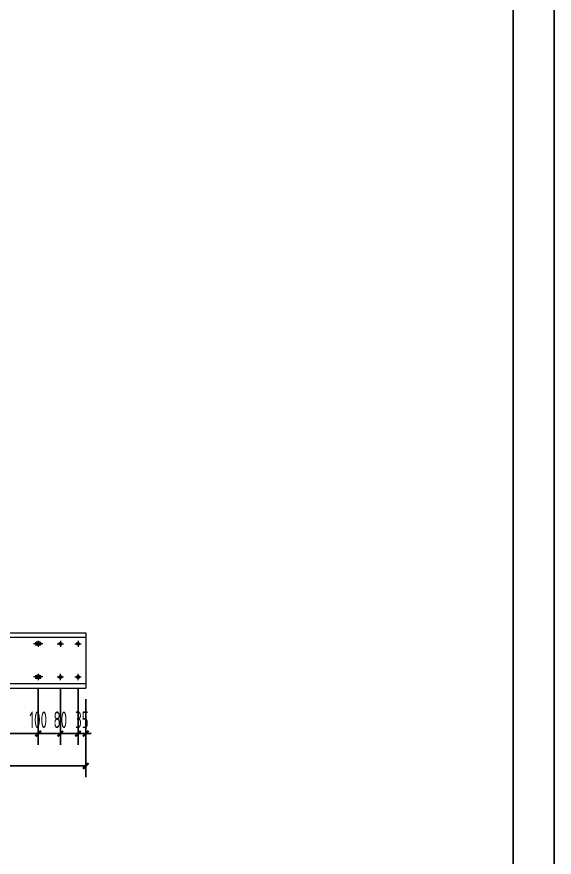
# Model space of a CAD drawing. Header units: inches. Extents: x 129725932 to 129894734, y 55771230 to 55809283.
# Drawn here: x 129817678 to 129820106, y 55780115 to 55783909 of the extents above; entities that cross this region are included whole.
import ezdxf
from ezdxf.enums import TextEntityAlignment as Align

# ---------------------------------------------------------------- set-up
doc = ezdxf.new("R2010")
doc.units = ezdxf.units.IN
doc.header["$MEASUREMENT"] = 0
for name, color, linetype, lineweight in [('Bolt', 252, 'Continuous', 9), ('灰线', 253, 'Continuous', 5), ('绿线', 3, 'Continuous', 9), ('黄线', 2, 'Continuous', 13)]:
    doc.layers.add(name, color=color, linetype=linetype, lineweight=lineweight)
doc.layers.add('DIM', color=3, linetype='Continuous')
doc.layers.add('TK', color=140, linetype='Continuous')
doc.styles.add('ARIAL', font='swisscl.ttf', dxfattribs={"width": 0.7})
doc.styles.add('HZXY', font='romand.shx', dxfattribs={"bigfont": 'hzxy.shx'})
doc.styles.add('标注', font='tssdeng.shx', dxfattribs={"width": 0.6, "bigfont": 'tssdchn.shx'})
doc.dimstyles.new('构件标注', dxfattribs={"dimtxt": 75, "dimasz": 25, "dimexe": 50, "dimexo": 50, "dimgap": 25, "dimtad": 1, "dimdec": 0, "dimzin": 0, "dimdsep": 46, "dimtxsty": '标注', "dimblk": 'ARCHTICK', "dimcen": 0, "dimclrd": 1, "dimclre": 1, "dimclrt": 7, "dimadec": 0, "dimazin": 0, "dimtfac": 1, "dimtdec": 0, "dimtix": 1, "dimtmove": 2, "dimatfit": 3, "dimldrblk": 'ARCHTICK', "dimfxl": 0, "dimtolj": 1, "dimtzin": 0, "dimlwd": -1, "dimlwe": -1, "dimarcsym": 0})

# ---------------------------------------------------------------- blocks, each defined once
blk = doc.blocks.new('_ArchTick')
at = {"color": 0, "linetype": 'ByBlock', "const_width": 0.4}
blk.add_lwpolyline([(-0.5, -0.5), (0.5, 0.5)], dxfattribs=at)
blk = doc.blocks.new('*D1048')
at = {"layer": 'Defpoints', "color": 0}
for p in [(129815424.7, 55780928.5), (129817774.7, 55780928.5), (129817774.7, 55780672.9)]:
    blk.add_point(p, dxfattribs=at)
at = {"layer": 'DIM', "color": 1}
for p, q in [((129815424.7, 55780878.5), (129815424.7, 55780622.9)), ((129817774.7, 55780878.5), (129817774.7, 55780622.9)), ((129815424.7, 55780672.9), (129817774.7, 55780672.9))]:
    blk.add_line(p, q, dxfattribs=at)
at = {"layer": 'DIM', "color": 1, "xscale": 25, "yscale": 25, "zscale": 25, "rotation": 180}
blk.add_blockref('_ArchTick', (129815424.7, 55780672.9), dxfattribs=at)
at = {"layer": 'DIM', "color": 1, "xscale": 25, "yscale": 25, "zscale": 25}
blk.add_blockref('_ArchTick', (129817774.7, 55780672.9), dxfattribs=at)
at = {"layer": 'DIM', "color": 7, "insert": (129816599.7, 55780735.4), "char_height": 75, "attachment_point": 5, "style": '标注'}
blk.add_mtext('\\A1;2350', dxfattribs=at)
blk = doc.blocks.new('*D1049')
at = {"layer": 'Defpoints', "color": 0}
for p in [(129817774.7, 55780928.5), (129817874.7, 55780928.5), (129817874.7, 55780672.9)]:
    blk.add_point(p, dxfattribs=at)
at = {"layer": 'DIM', "color": 1}
for p, q in [((129817774.7, 55780878.5), (129817774.7, 55780622.9)), ((129817874.7, 55780878.5), (129817874.7, 55780622.9)), ((129817774.7, 55780672.9), (129817874.7, 55780672.9))]:
    blk.add_line(p, q, dxfattribs=at)
at = {"layer": 'DIM', "color": 1, "xscale": 25, "yscale": 25, "zscale": 25, "rotation": 180}
blk.add_blockref('_ArchTick', (129817774.7, 55780672.9), dxfattribs=at)
at = {"layer": 'DIM', "color": 1, "xscale": 25, "yscale": 25, "zscale": 25}
blk.add_blockref('_ArchTick', (129817874.7, 55780672.9), dxfattribs=at)
at = {"layer": 'DIM', "color": 7, "insert": (129817774.7, 55780735.4), "char_height": 75, "attachment_point": 5, "style": '标注'}
blk.add_mtext('\\A1;100', dxfattribs=at)
blk = doc.blocks.new('*D1050')
at = {"layer": 'Defpoints', "color": 0}
for p in [(129809919.7, 55780878.5), (129817989.7, 55780878.5), (129817989.7, 55780526.8)]:
    blk.add_point(p, dxfattribs=at)
at = {"layer": 'DIM', "color": 1}
for p, q in [((129809919.7, 55780828.5), (129809919.7, 55780476.8)), ((129817989.7, 55780828.5), (129817989.7, 55780476.8)), ((129809919.7, 55780526.8), (129817989.7, 55780526.8))]:
    blk.add_line(p, q, dxfattribs=at)
at = {"layer": 'DIM', "color": 1, "xscale": 25, "yscale": 25, "zscale": 25, "rotation": 180}
blk.add_blockref('_ArchTick', (129809919.7, 55780526.8), dxfattribs=at)
at = {"layer": 'DIM', "color": 1, "xscale": 25, "yscale": 25, "zscale": 25}
blk.add_blockref('_ArchTick', (129817989.7, 55780526.8), dxfattribs=at)
at = {"layer": 'DIM', "color": 7, "insert": (129813954.7, 55780589.3), "char_height": 75, "attachment_point": 5, "style": '标注'}
blk.add_mtext('\\A1;8070', dxfattribs=at)
blk = doc.blocks.new('*D1059')
at = {"layer": 'Defpoints', "color": 0}
for p in [(129817954.7, 55780928.5), (129817989.7, 55780878.5), (129817989.7, 55780672.9)]:
    blk.add_point(p, dxfattribs=at)
at = {"layer": 'DIM', "color": 1}
for p, q in [((129817954.7, 55780878.5), (129817954.7, 55780622.9)), ((129817989.7, 55780828.5), (129817989.7, 55780622.9)), ((129817954.7, 55780672.9), (129817929.7, 55780672.9)), ((129817954.7, 55780672.9), (129817989.7, 55780672.9)), ((129817989.7, 55780672.9), (129818014.7, 55780672.9))]:
    blk.add_line(p, q, dxfattribs=at)
at = {"layer": 'DIM', "color": 1, "xscale": 25, "yscale": 25, "zscale": 25}
blk.add_blockref('_ArchTick', (129817954.7, 55780672.9), dxfattribs=at)
at = {"layer": 'DIM', "color": 1, "xscale": 25, "yscale": 25, "zscale": 25, "rotation": 180}
blk.add_blockref('_ArchTick', (129817989.7, 55780672.9), dxfattribs=at)
at = {"layer": 'DIM', "color": 7, "insert": (129817972.2, 55780735.4), "char_height": 75, "attachment_point": 5, "style": '标注'}
blk.add_mtext('\\A1;35', dxfattribs=at)
blk = doc.blocks.new('*D1078')
at = {"layer": 'Defpoints', "color": 0}
for p in [(129817874.7, 55780928.5), (129817954.7, 55780928.5), (129817954.7, 55780672.9)]:
    blk.add_point(p, dxfattribs=at)
at = {"layer": 'DIM', "color": 1}
for p, q in [((129817874.7, 55780878.5), (129817874.7, 55780622.9)), ((129817954.7, 55780878.5), (129817954.7, 55780622.9)), ((129817874.7, 55780672.9), (129817954.7, 55780672.9))]:
    blk.add_line(p, q, dxfattribs=at)
at = {"layer": 'DIM', "color": 1, "xscale": 25, "yscale": 25, "zscale": 25, "rotation": 180}
blk.add_blockref('_ArchTick', (129817874.7, 55780672.9), dxfattribs=at)
at = {"layer": 'DIM', "color": 1, "xscale": 25, "yscale": 25, "zscale": 25}
blk.add_blockref('_ArchTick', (129817954.7, 55780672.9), dxfattribs=at)
at = {"layer": 'DIM', "color": 7, "insert": (129817874.7, 55780735.4), "char_height": 75, "attachment_point": 5, "style": '标注'}
blk.add_mtext('\\A1;80', dxfattribs=at)
blk = doc.blocks.new('11111')
at = {"layer": 'TK', "lineweight": -3}
for p, q in [((6345762.2, 2886357), (6345762.2, 2870306.6)), ((6345762.2, 2886357), (6345762.2, 2870306.6)), ((6345571.4, 2885879.9), (6345571.4, 2870497.5))]:
    blk.add_line(p, q, dxfattribs=at)
for tag, height, style, width, p in [('DISCIPLINE', 57.3, 'HZXY', 1, (6344328.6, 2871082.6)), ('PROJECT-NAME', 95.4, 'HZXY', 0.8, (6339242.7, 2871015.3)), ('ITEM-NAME', 95.4, 'HZXY', 0.8, (6341079.8, 2871018.9)), ('DRAWING-TITLE', 95.4, 'HZXY', 0.8, (6342797.5, 2870944.3)), ('STATUS', 57.3, 'HZXY', 0.8, (6345235.8, 2871000.4)), ('版本号', 57.3, 'HZXY', 1, (6337057.1, 2870903.9)), ('REWORK-DATE', 57.3, 'ARIAL', 1, (6337574.4, 2870911.2)), ('SCALE', 57.3, 'ARIAL', 1, (6344326.2, 2870923)), ('DRAWING-TITLE', 95.4, 'HZXY', 0.8, (6342791.4, 2870805.4)), ('版本号', 57.3, 'HZXY', 1, (6337057.1, 2870735.6)), ('REWORK-DATE', 57.3, 'ARIAL', 1, (6337574.4, 2870744.2)), ('DATE', 57.3, 'ARIAL', 1, (6344324.1, 2870749.1)), ('DRAWING-TITLE', 95.4, 'HZXY', 0.8, (6342792.9, 2870673)), ('PROJECT-NUMBER', 57.3, 'ARIAL', 0.9, (6345225.3, 2870672.6)), ('版本号', 57.3, 'HZXY', 1, (6337057.1, 2870574.3)), ('REWORK-DATE', 57.3, 'ARIAL', 1, (6337574.4, 2870577.2)), ('DRAWING-NUMBER', 57.3, 'ARIAL', 1, (6344326.7, 2870583.8))]:
    blk.add_attdef(tag, text='', height=height, dxfattribs=dict(at, style=style, width=width)).set_placement(p, align=Align.MIDDLE)

msp = doc.modelspace()

# ---------------------------------------------------------------- hatches: boundary and pattern name
at = {"layer": '绿线'}
h = msp.add_hatch(color=256, dxfattribs=at)
h.paths.add_polyline_path([(129817774.7, 55781085.5), (129817781.7, 55781085.5, -0.414214), (129817788.7, 55781078.5), (129817774.7, 55781078.5)])
h.paths.add_polyline_path([(129817767.7, 55781085.5), (129817774.7, 55781085.5), (129817774.7, 55781078.5), (129817760.7, 55781078.5, -0.414214)])
h.paths.add_polyline_path([(129817760.7, 55781078.5), (129817774.7, 55781078.5), (129817774.7, 55781071.5), (129817767.7, 55781071.5, -0.414214)])
h.paths.add_polyline_path([(129817774.7, 55781078.5), (129817788.7, 55781078.5, -0.414214), (129817781.7, 55781071.5), (129817774.7, 55781071.5)])
h = msp.add_hatch(color=256, dxfattribs=at)
h.paths.add_polyline_path([(129817774.7, 55780935.5), (129817781.7, 55780935.5, -0.414214), (129817788.7, 55780928.5), (129817774.7, 55780928.5)])
h.paths.add_polyline_path([(129817767.7, 55780935.5), (129817774.7, 55780935.5), (129817774.7, 55780928.5), (129817760.7, 55780928.5, -0.414214)])
h.paths.add_polyline_path([(129817760.7, 55780928.5), (129817774.7, 55780928.5), (129817774.7, 55780921.5), (129817767.7, 55780921.5, -0.414214)])
h.paths.add_polyline_path([(129817774.7, 55780928.5), (129817788.7, 55780928.5, -0.414214), (129817781.7, 55780921.5), (129817774.7, 55780921.5)])

# ---------------------------------------------------------------- linework, layer by layer
at = {"layer": 'Bolt'}
for p, q in [((129817781.7, 55781085.5), (129817767.7, 55781085.5)), ((129817774.7, 55781092.5), (129817774.7, 55781064.5)), ((129817774.7, 55781092.5), (129817774.7, 55781064.5)), ((129817874.7, 55781092.5), (129817874.7, 55781064.5)), ((129817954.7, 55781092.5), (129817954.7, 55781064.5)), ((129817795.7, 55781078.5), (129817753.7, 55781078.5)), ((129817788.7, 55781078.5), (129817760.7, 55781078.5)), ((129817781.7, 55781071.5), (129817767.7, 55781071.5)), ((129817860.7, 55781078.5), (129817888.7, 55781078.5)), ((129817940.7, 55781078.5), (129817968.7, 55781078.5)), ((129817781.7, 55780935.5), (129817767.7, 55780935.5)), ((129817774.7, 55780942.5), (129817774.7, 55780914.5)), ((129817774.7, 55780942.5), (129817774.7, 55780914.5)), ((129817874.7, 55780914.5), (129817874.7, 55780942.5)), ((129817954.7, 55780914.5), (129817954.7, 55780942.5)), ((129817795.7, 55780928.5), (129817753.7, 55780928.5)), ((129817788.7, 55780928.5), (129817760.7, 55780928.5)), ((129817781.7, 55780921.5), (129817767.7, 55780921.5)), ((129817860.7, 55780928.5), (129817888.7, 55780928.5)), ((129817940.7, 55780928.5), (129817968.7, 55780928.5))]:
    msp.add_line(p, q, dxfattribs=at)
for centre in [(129817774.7, 55781078.5), (129817874.7, 55781078.5), (129817954.7, 55781078.5), (129817774.7, 55780928.5), (129817874.7, 55780928.5), (129817954.7, 55780928.5)]:
    msp.add_circle(centre, 7, dxfattribs=at)
for centre, start, end in [((129817767.7, 55781078.5), 90, 270), ((129817781.7, 55781078.5), 270, 90), ((129817767.7, 55780928.5), 90, 270), ((129817781.7, 55780928.5), 270, 90)]:
    msp.add_arc(centre, 7, start, end, dxfattribs=at)
at = {"layer": '灰线'}
for p, q in [((129809919.7, 55781108.5), (129817989.7, 55781108.5)), ((129809919.7, 55780898.5), (129817989.7, 55780898.5))]:
    msp.add_line(p, q, dxfattribs=at)
at = {"layer": '黄线'}
for p, q in [((129809919.7, 55781128.5), (129817989.7, 55781128.5)), ((129817989.7, 55781128.5), (129817989.7, 55780878.5)), ((129809919.7, 55780878.5), (129817989.7, 55780878.5))]:
    msp.add_line(p, q, dxfattribs=at)

# ---------------------------------------------------------------- block references
at = {"xscale": 0.9707934956168172, "yscale": 0.9707935029519656, "zscale": 0.9707934809988513}
msp.add_blockref('11111', (123659681.3, 52985702.3), dxfattribs=at)

# ---------------------------------------------------------------- dimensions: what is measured, and where the dimension line sits
at = {"layer": 'DIM'}
for base, p1, p2, angle, picture, middle in [((129817774.7, 55780672.9), (129815424.7, 55780928.5), (129817774.7, 55780928.5), 0, '*D1048', (129816599.7, 55780735.4)), ((129817989.7, 55780672.9), (129817954.7, 55780928.5), (129817989.7, 55780878.5), 180, '*D1059', (129817972.2, 55780735.4)), ((129817989.7, 55780526.8), (129809919.7, 55780878.5), (129817989.7, 55780878.5), 0, '*D1050', (129813954.7, 55780589.3))]:
    dim = msp.add_linear_dim(base=base, p1=p1, p2=p2, angle=angle, dimstyle='构件标注', dxfattribs=at)
    dim.commit()
    dim.dimension.update_dxf_attribs({"geometry": picture, "text_midpoint": middle})
for base, p1, p2, angle, picture, middle in [((129817874.7, 55780672.9), (129817774.7, 55780928.5), (129817874.7, 55780928.5), 0, '*D1049', (129817774.7, 55780735.4)), ((129817954.7, 55780672.9), (129817874.7, 55780928.5), (129817954.7, 55780928.5), 180, '*D1078', (129817874.7, 55780735.4))]:
    dim = msp.add_linear_dim(base=base, p1=p1, p2=p2, angle=angle, dimstyle='构件标注', dxfattribs=at)
    dim.commit()
    dim.dimension.update_dxf_attribs({"geometry": picture, "text_midpoint": middle, "dimtype": 128})

doc.saveas('drawing.dxf')
